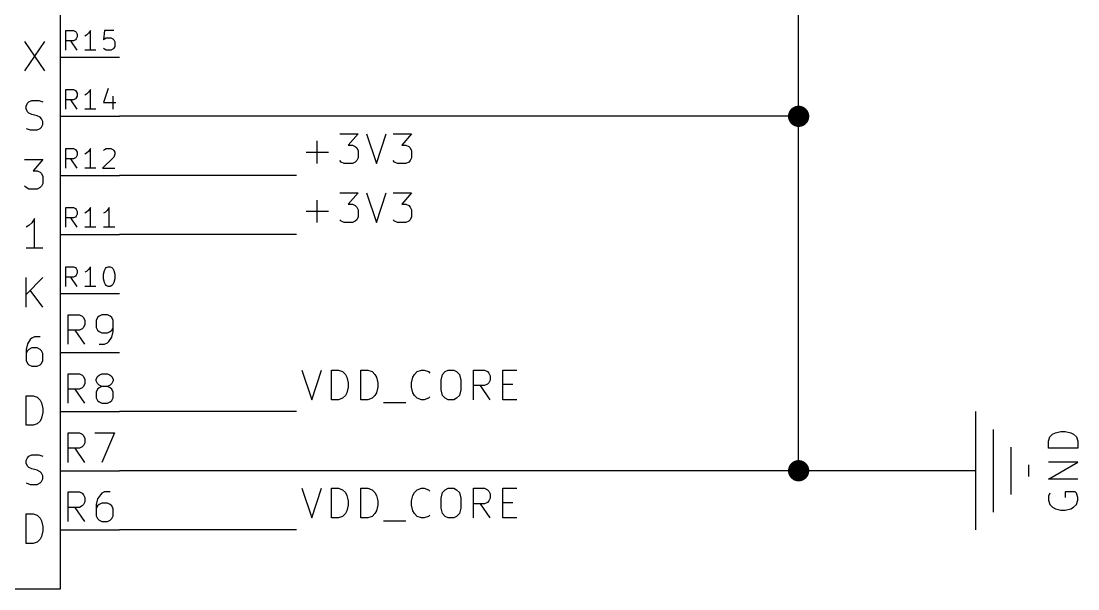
# Model space of a CAD drawing. Header units: millimetres. Extents: x 3 to 201, y -195 to -4.
# Drawn here: x 155.79 to 201.24, y -147.32 to -122.91 of the extents above; entities that cross this region are included whole.
import ezdxf

# ---------------------------------------------------------------- set-up
doc = ezdxf.new("R2010")
doc.units = ezdxf.units.MM
for name, color, linetype in [('GREENSIXTYFIVE', 129, 'CONTINUOUS'), ('LIGHTGREEN', 92, 'CONTINUOUS'), ('LIGHTRED', 12, 'CONTINUOUS'), ('RED', 14, 'CONTINUOUS'), ('REDSIX', 19, 'CONTINUOUS')]:
    doc.layers.add(name, color=color, linetype=linetype)

msp = doc.modelspace()

# ---------------------------------------------------------------- linework, layer by layer
at = {"layer": 'GREENSIXTYFIVE', "linetype": 'CONTINUOUS'}
for p, q in [((155.9439, -123.7775), (156.7905, -125.0475)), ((156.7905, -123.7775), (155.9439, -125.0475)), ((156.1253, -126.378), (156.2463, -126.3175)), ((156.2463, -126.3175), (156.5486, -126.3175)), ((156.5486, -126.3175), (156.7301, -126.378)), ((156.0044, -126.5594), (156.0648, -126.4385)), ((156.0044, -126.6804), (156.0044, -126.5594)), ((156.0648, -126.8013), (156.0044, -126.6804)), ((156.0648, -126.4385), (156.1253, -126.378)), ((156.1253, -126.8618), (156.0648, -126.8013)), ((156.2463, -126.9223), (156.1253, -126.8618)), ((156.4882, -126.9828), (156.2463, -126.9223)), ((156.6091, -127.0432), (156.4882, -126.9828)), ((156.6696, -127.1037), (156.6091, -127.0432)), ((156.7301, -127.2247), (156.6696, -127.1037)), ((156.7301, -127.3456), (156.7301, -127.2247)), ((156.0044, -127.5271), (156.1858, -127.5875)), ((156.1858, -127.5875), (156.4882, -127.5875)), ((156.4882, -127.5875), (156.6091, -127.5271)), ((156.6091, -127.5271), (156.6696, -127.4666)), ((156.6696, -127.4666), (156.7301, -127.3456)), ((155.9439, -128.8575), (156.7301, -128.8575)), ((156.7301, -128.8575), (156.3067, -129.3413)), ((156.3067, -129.3413), (156.4882, -129.3413)), ((156.4882, -129.3413), (156.6091, -129.4018)), ((156.6091, -129.4018), (156.6696, -129.4623)), ((156.6696, -129.4623), (156.7301, -129.5832)), ((156.7301, -129.8856), (156.6696, -130.0066)), ((156.7301, -129.5832), (156.7301, -129.8856)), ((156.0044, -130.0671), (155.9439, -130.0066)), ((156.1253, -130.1275), (156.0044, -130.0671)), ((156.4882, -130.1275), (156.1253, -130.1275)), ((156.6091, -130.0671), (156.4882, -130.1275)), ((156.6696, -130.0066), (156.6091, -130.0671)), ((156.1253, -131.6999), (156.0044, -131.7604)), ((156.2463, -131.579), (156.1253, -131.6999)), ((156.3672, -131.3975), (156.2463, -131.579)), ((156.3672, -132.6675), (156.3672, -131.3975)), ((156.7301, -132.6675), (156.0044, -132.6675)), ((156.0043, -135.2075), (156.0043, -133.9375)), ((156.73, -133.9375), (156.0043, -134.6632)), ((156.73, -135.2075), (156.1858, -134.4818)), ((156.0648, -136.7799), (156.0044, -137.0218)), ((156.1858, -136.5985), (156.0648, -136.7799)), ((156.2463, -136.538), (156.1858, -136.5985)), ((156.3672, -136.4775), (156.2463, -136.538)), ((156.6091, -136.4775), (156.3672, -136.4775)), ((156.0044, -137.0218), (156.0044, -137.5056)), ((156.0648, -137.0823), (156.0044, -137.2032)), ((156.1253, -137.0218), (156.0648, -137.0823)), ((156.2463, -136.9613), (156.1253, -137.0218)), ((156.4882, -136.9613), (156.2463, -136.9613)), ((156.6091, -137.0218), (156.4882, -136.9613)), ((156.6696, -137.0823), (156.6091, -137.0218)), ((156.7301, -137.2032), (156.6696, -137.0823)), ((156.7301, -137.5056), (156.7301, -137.2032)), ((156.0044, -137.5056), (156.0648, -137.6266)), ((156.0648, -137.6266), (156.1253, -137.6871)), ((156.1253, -137.6871), (156.2463, -137.7475)), ((156.4882, -137.7475), (156.6091, -137.6871)), ((156.6091, -137.6871), (156.6696, -137.6266)), ((156.6696, -137.6266), (156.7301, -137.5056)), ((156.2463, -137.7475), (156.4882, -137.7475)), ((156.0043, -140.2875), (156.0043, -139.0175)), ((156.0043, -139.0175), (156.3067, -139.0175)), ((156.3067, -139.0175), (156.4881, -139.078)), ((156.4881, -139.078), (156.6091, -139.199)), ((156.6091, -139.199), (156.6696, -139.3199)), ((156.6696, -139.3199), (156.73, -139.5618)), ((156.73, -139.7432), (156.6696, -139.9851)), ((156.73, -139.5618), (156.73, -139.7432)), ((156.3067, -140.2875), (156.0043, -140.2875)), ((156.4881, -140.2271), (156.3067, -140.2875)), ((156.6091, -140.1061), (156.4881, -140.2271)), ((156.6696, -139.9851), (156.6091, -140.1061)), ((199.9692, -140.9698), (200.0297, -140.7884)), ((200.0297, -140.7884), (200.1507, -140.6674)), ((200.1507, -140.6674), (200.2716, -140.6069)), ((200.2716, -140.6069), (200.5135, -140.5465)), ((200.5135, -140.5465), (200.6949, -140.5465)), ((200.6949, -140.5465), (200.9368, -140.6069)), ((200.9368, -140.6069), (201.0578, -140.6674)), ((201.0578, -140.6674), (201.1788, -140.7884)), ((201.1788, -140.7884), (201.2392, -140.9698)), ((199.9692, -141.2722), (199.9692, -140.9698)), ((201.2392, -141.2722), (199.9692, -141.2722)), ((201.2392, -140.9698), (201.2392, -141.2722)), ((156.0044, -141.7994), (156.0648, -141.6785)), ((156.0648, -141.6785), (156.1253, -141.618)), ((156.1253, -141.618), (156.2463, -141.5575)), ((156.2463, -141.5575), (156.5486, -141.5575)), ((156.5486, -141.5575), (156.7301, -141.618)), ((156.0044, -141.9204), (156.0044, -141.7994)), ((156.0648, -142.0413), (156.0044, -141.9204)), ((156.1253, -142.1018), (156.0648, -142.0413)), ((156.2463, -142.1623), (156.1253, -142.1018)), ((156.4882, -142.2228), (156.2463, -142.1623)), ((156.6091, -142.2832), (156.4882, -142.2228)), ((199.9692, -142.6027), (201.2392, -141.877)), ((201.2392, -141.877), (199.9692, -141.877)), ((156.6696, -142.3437), (156.6091, -142.2832)), ((156.7301, -142.4647), (156.6696, -142.3437)), ((156.6696, -142.7066), (156.7301, -142.5856)), ((156.7301, -142.5856), (156.7301, -142.4647)), ((201.2392, -142.6027), (199.9692, -142.6027)), ((156.0044, -142.7671), (156.1858, -142.8275)), ((156.1858, -142.8275), (156.4882, -142.8275)), ((156.4882, -142.8275), (156.6091, -142.7671)), ((156.6091, -142.7671), (156.6696, -142.7066)), ((201.1183, -143.147), (200.6949, -143.147)), ((200.6949, -143.147), (200.6949, -143.3889)), ((201.1788, -143.2074), (201.1183, -143.147)), ((200.0297, -143.2074), (199.9692, -143.3284)), ((199.9692, -143.3284), (199.9692, -143.5098)), ((199.9692, -143.5098), (200.0297, -143.6912)), ((201.2392, -143.3889), (201.1788, -143.2074)), ((201.1788, -143.6912), (201.2392, -143.5098)), ((201.2392, -143.5098), (201.2392, -143.3889)), ((200.0297, -143.6912), (200.1507, -143.8122)), ((200.1507, -143.8122), (200.2716, -143.8727)), ((200.2716, -143.8727), (200.5135, -143.9331)), ((200.5135, -143.9331), (200.6949, -143.9331)), ((200.6949, -143.9331), (200.9368, -143.8727)), ((200.9368, -143.8727), (201.0578, -143.8122)), ((201.0578, -143.8122), (201.1788, -143.6912)), ((156.0043, -145.3675), (156.0043, -144.0975)), ((156.0043, -144.0975), (156.3067, -144.0975)), ((156.3067, -144.0975), (156.4881, -144.158)), ((156.4881, -144.158), (156.6091, -144.279)), ((156.6091, -144.279), (156.6696, -144.3999)), ((156.6696, -144.3999), (156.73, -144.6418)), ((156.73, -144.8232), (156.6696, -145.0651)), ((156.73, -144.6418), (156.73, -144.8232)), ((156.3067, -145.3675), (156.0043, -145.3675)), ((156.4881, -145.3071), (156.3067, -145.3675)), ((156.6091, -145.1861), (156.4881, -145.3071)), ((156.6696, -145.0651), (156.6091, -145.1861))]:
    msp.add_line(p, q, dxfattribs=at)
at = {"layer": 'LIGHTGREEN', "linetype": 'CONTINUOUS'}
for p, q in [((189.23, -127), (189.23, -119.38)), ((189.23, -127), (160.02, -127)), ((189.23, -142.24), (189.23, -127)), ((167.64, -129.54), (160.02, -129.54)), ((167.64, -132.08), (160.02, -132.08)), ((167.64, -139.7), (160.02, -139.7)), ((189.23, -142.24), (160.02, -142.24)), ((194.31, -142.24), (189.23, -142.24)), ((167.64, -144.78), (160.02, -144.78))]:
    msp.add_line(p, q, dxfattribs=at)
at = {"layer": 'LIGHTGREEN', "const_width": 0.4572}
for points in [[(189.0014, -127, 1), (189.4586, -127, 1)], [(189.0014, -142.24, 1), (189.4586, -142.24, 1)]]:
    msp.add_lwpolyline(points, format="xyb", close=True, dxfattribs=at)
at = {"layer": 'LIGHTRED', "linetype": 'CONTINUOUS'}
for p, q in [((157.7219, -124.1532), (157.7219, -123.3066)), ((157.7219, -123.3066), (158.0444, -123.3066)), ((158.0444, -123.3066), (158.1251, -123.3469)), ((158.1251, -123.3469), (158.1654, -123.3872)), ((158.1654, -123.3872), (158.2057, -123.4678)), ((158.2057, -123.5888), (158.1654, -123.6694)), ((158.2057, -123.4678), (158.2057, -123.5888)), ((158.6088, -123.5081), (158.5282, -123.5485)), ((158.6895, -123.4275), (158.6088, -123.5081)), ((158.7701, -123.3066), (158.6895, -123.4275)), ((158.7701, -124.1532), (158.7701, -123.3066)), ((159.3748, -123.3066), (159.3345, -123.7097)), ((159.778, -123.3066), (159.3748, -123.3066)), ((158.0444, -123.75), (157.7219, -123.75)), ((158.2057, -124.1532), (157.9235, -123.75)), ((158.1251, -123.7097), (158.0444, -123.75)), ((158.1654, -123.6694), (158.1251, -123.7097)), ((159.3345, -123.7097), (159.3748, -123.6694)), ((159.3748, -123.6694), (159.4555, -123.6291)), ((159.4555, -123.6291), (159.657, -123.6291)), ((159.657, -123.6291), (159.7377, -123.6694)), ((159.7377, -123.6694), (159.778, -123.7097)), ((159.778, -123.7097), (159.8183, -123.7903)), ((159.8183, -123.9919), (159.778, -124.0725)), ((159.8183, -123.7903), (159.8183, -123.9919)), ((159.012, -124.1532), (158.5282, -124.1532)), ((159.3748, -124.1129), (159.3345, -124.0725)), ((159.4555, -124.1532), (159.3748, -124.1129)), ((159.657, -124.1532), (159.4555, -124.1532)), ((159.7377, -124.1129), (159.657, -124.1532)), ((159.778, -124.0725), (159.7377, -124.1129)), ((157.7219, -126.6932), (157.7219, -125.8466)), ((157.7219, -125.8466), (158.0444, -125.8466)), ((158.0444, -125.8466), (158.1251, -125.8869)), ((158.7701, -125.8466), (158.6895, -125.9675)), ((158.7701, -126.6932), (158.7701, -125.8466)), ((159.5361, -125.8063), (159.3345, -126.411)), ((158.0444, -126.29), (157.7219, -126.29)), ((158.2057, -126.6932), (157.9235, -126.29)), ((158.1251, -126.2497), (158.0444, -126.29)), ((158.1251, -125.8869), (158.1654, -125.9272)), ((158.1654, -126.2094), (158.1251, -126.2497)), ((158.1654, -125.9272), (158.2057, -126.0078)), ((158.2057, -126.1288), (158.1654, -126.2094)), ((158.2057, -126.0078), (158.2057, -126.1288)), ((158.6088, -126.0481), (158.5282, -126.0885)), ((158.6895, -125.9675), (158.6088, -126.0481)), ((159.7377, -126.1288), (159.7377, -126.6932)), ((159.012, -126.6932), (158.5282, -126.6932)), ((159.3345, -126.411), (159.8586, -126.411)), ((157.7219, -129.2332), (157.7219, -128.3866)), ((157.7219, -128.3866), (158.0444, -128.3866)), ((158.0444, -128.3866), (158.1251, -128.4269)), ((158.1251, -128.4269), (158.1654, -128.4672)), ((158.1654, -128.4672), (158.2057, -128.5478)), ((158.2057, -128.5478), (158.2057, -128.6688)), ((158.6088, -128.5881), (158.5282, -128.6285)), ((158.6895, -128.5075), (158.6088, -128.5881)), ((158.7701, -128.3866), (158.6895, -128.5075)), ((158.7701, -129.2332), (158.7701, -128.3866)), ((159.3345, -128.4672), (159.3748, -128.4269)), ((159.3748, -128.4269), (159.4555, -128.3866)), ((159.4555, -128.3866), (159.657, -128.3866)), ((159.657, -128.3866), (159.7377, -128.4269)), ((159.7377, -128.4269), (159.778, -128.4672)), ((159.778, -128.4672), (159.8183, -128.5478)), ((159.8183, -128.5478), (159.8183, -128.6285)), ((158.0444, -128.83), (157.7219, -128.83)), ((158.2057, -129.2332), (157.9235, -128.83)), ((158.1251, -128.7897), (158.0444, -128.83)), ((158.1654, -128.7494), (158.1251, -128.7897)), ((158.2057, -128.6688), (158.1654, -128.7494)), ((159.778, -128.7494), (159.2942, -129.2332)), ((159.8183, -128.6285), (159.778, -128.7494)), ((159.012, -129.2332), (158.5282, -129.2332)), ((159.2942, -129.2332), (159.8183, -129.2332)), ((157.7219, -131.7732), (157.7219, -130.9266)), ((157.7219, -130.9266), (158.0444, -130.9266)), ((158.0444, -130.9266), (158.1251, -130.9669)), ((158.1251, -131.3297), (158.0444, -131.37)), ((158.1251, -130.9669), (158.1654, -131.0072)), ((158.1654, -131.2894), (158.1251, -131.3297)), ((158.1654, -131.0072), (158.2057, -131.0878)), ((158.2057, -131.2088), (158.1654, -131.2894)), ((158.2057, -131.0878), (158.2057, -131.2088)), ((158.6088, -131.1281), (158.5282, -131.1685)), ((158.6895, -131.0475), (158.6088, -131.1281)), ((158.7701, -130.9266), (158.6895, -131.0475)), ((158.7701, -131.7732), (158.7701, -130.9266)), ((159.4151, -131.1281), (159.3345, -131.1685)), ((159.4958, -131.0475), (159.4151, -131.1281)), ((159.5764, -130.9266), (159.4958, -131.0475)), ((159.5764, -131.7732), (159.5764, -130.9266)), ((158.0444, -131.37), (157.7219, -131.37)), ((158.2057, -131.7732), (157.9235, -131.37)), ((159.012, -131.7732), (158.5282, -131.7732)), ((159.8183, -131.7732), (159.3345, -131.7732)), ((157.7219, -134.3132), (157.7219, -133.4666)), ((157.7219, -133.4666), (158.0444, -133.4666)), ((158.0444, -133.4666), (158.1251, -133.5069)), ((158.1251, -133.5069), (158.1654, -133.5472)), ((158.1654, -133.5472), (158.2057, -133.6278)), ((158.6895, -133.5875), (158.6088, -133.6681)), ((158.7701, -133.4666), (158.6895, -133.5875)), ((158.7701, -134.3132), (158.7701, -133.4666)), ((159.3748, -133.6278), (159.4151, -133.5472)), ((159.4151, -133.5472), (159.4555, -133.5069)), ((159.4555, -133.5069), (159.5361, -133.4666)), ((159.5361, -133.4666), (159.6167, -133.4666)), ((159.6167, -133.4666), (159.6973, -133.5069)), ((159.6973, -133.5069), (159.7377, -133.5472)), ((159.7377, -133.5472), (159.778, -133.6278)), ((158.0444, -133.91), (157.7219, -133.91)), ((158.2057, -134.3132), (157.9235, -133.91)), ((158.1251, -133.8697), (158.0444, -133.91)), ((158.1654, -133.8294), (158.1251, -133.8697)), ((158.2057, -133.7488), (158.1654, -133.8294)), ((158.2057, -133.6278), (158.2057, -133.7488)), ((158.6088, -133.6681), (158.5282, -133.7085)), ((159.3345, -133.7891), (159.3748, -133.6278)), ((159.3345, -133.9907), (159.3345, -133.7891)), ((159.3748, -134.1519), (159.3345, -133.9907)), ((159.778, -133.6278), (159.8183, -133.7891)), ((159.8183, -133.9907), (159.778, -134.1519)), ((159.8183, -133.7891), (159.8183, -133.9907)), ((159.012, -134.3132), (158.5282, -134.3132)), ((159.4151, -134.2325), (159.3748, -134.1519)), ((159.4555, -134.2729), (159.4151, -134.2325)), ((159.5361, -134.3132), (159.4555, -134.2729)), ((159.6167, -134.3132), (159.5361, -134.3132)), ((159.6973, -134.2729), (159.6167, -134.3132)), ((159.7377, -134.2325), (159.6973, -134.2729)), ((159.778, -134.1519), (159.7377, -134.2325)), ((157.8126, -136.8013), (157.8126, -135.5313)), ((157.8126, -135.5313), (158.2964, -135.5313)), ((158.2964, -135.5313), (158.4174, -135.5918)), ((158.4174, -135.5918), (158.4779, -135.6523)), ((158.4779, -135.6523), (158.5383, -135.7732)), ((158.5383, -135.7732), (158.5383, -135.9547)), ((159.0826, -135.6523), (159.0222, -135.7732)), ((159.0222, -135.7732), (159.0222, -136.0756)), ((159.1431, -135.5918), (159.0826, -135.6523)), ((159.2641, -135.5313), (159.1431, -135.5918)), ((159.506, -135.5313), (159.2641, -135.5313)), ((159.6269, -135.5918), (159.506, -135.5313)), ((159.6874, -135.6523), (159.6269, -135.5918)), ((159.7479, -135.7732), (159.6874, -135.6523)), ((159.7479, -136.257), (159.7479, -135.7732)), ((158.2964, -136.1966), (157.8126, -136.1966)), ((158.5383, -136.8013), (158.115, -136.1966)), ((158.4174, -136.1361), (158.2964, -136.1966)), ((158.4779, -136.0756), (158.4174, -136.1361)), ((158.5383, -135.9547), (158.4779, -136.0756)), ((159.0222, -136.0756), (159.0826, -136.1966)), ((159.0826, -136.1966), (159.1431, -136.257)), ((159.1431, -136.257), (159.2641, -136.3175)), ((159.2641, -136.3175), (159.506, -136.3175)), ((159.506, -136.3175), (159.6269, -136.257)), ((159.6269, -136.257), (159.6874, -136.1966)), ((159.6874, -136.1966), (159.7479, -136.0756)), ((159.6874, -136.4989), (159.7479, -136.257)), ((159.385, -136.8013), (159.506, -136.7409)), ((159.506, -136.7409), (159.5664, -136.6804)), ((159.5664, -136.6804), (159.6874, -136.4989)), ((159.1431, -136.8013), (159.385, -136.8013)), ((157.8126, -139.3413), (157.8126, -138.0713)), ((157.8126, -138.0713), (158.2964, -138.0713)), ((158.2964, -138.0713), (158.4174, -138.1318)), ((158.4174, -138.1318), (158.4779, -138.1923)), ((159.0826, -138.1923), (159.1431, -138.1318)), ((159.1431, -138.1318), (159.2641, -138.0713)), ((159.2641, -138.0713), (159.506, -138.0713)), ((159.506, -138.0713), (159.6269, -138.1318)), ((159.6269, -138.1318), (159.6874, -138.1923)), ((158.4779, -138.1923), (158.5383, -138.3132)), ((158.5383, -138.4947), (158.4779, -138.6156)), ((158.5383, -138.3132), (158.5383, -138.4947)), ((159.0222, -138.3132), (159.0826, -138.1923)), ((159.0222, -138.3737), (159.0222, -138.3132)), ((159.0826, -138.4947), (159.0222, -138.3737)), ((159.1431, -138.5551), (159.0826, -138.4947)), ((159.2641, -138.6156), (159.1431, -138.5551)), ((159.6269, -138.5551), (159.506, -138.6156)), ((159.6874, -138.4947), (159.6269, -138.5551)), ((159.6874, -138.1923), (159.7479, -138.3132)), ((159.7479, -138.3737), (159.6874, -138.4947)), ((159.7479, -138.3132), (159.7479, -138.3737)), ((158.2964, -138.7366), (157.8126, -138.7366)), ((158.5383, -139.3413), (158.115, -138.7366)), ((158.4174, -138.6761), (158.2964, -138.7366)), ((158.4779, -138.6156), (158.4174, -138.6761)), ((159.0826, -138.7366), (159.0222, -138.8575)), ((159.0222, -138.8575), (159.0222, -139.0994)), ((159.1431, -138.6761), (159.0826, -138.7366)), ((159.2641, -138.6156), (159.1431, -138.6761)), ((159.506, -138.6156), (159.2641, -138.6156)), ((159.6269, -138.6761), (159.506, -138.6156)), ((159.6874, -138.7366), (159.6269, -138.6761)), ((159.7479, -138.8575), (159.6874, -138.7366)), ((159.7479, -139.0994), (159.7479, -138.8575)), ((159.0222, -139.0994), (159.0826, -139.2204)), ((159.0826, -139.2204), (159.1431, -139.2809)), ((159.1431, -139.2809), (159.2641, -139.3413)), ((159.2641, -139.3413), (159.506, -139.3413)), ((159.506, -139.3413), (159.6269, -139.2809)), ((159.6269, -139.2809), (159.6874, -139.2204)), ((159.6874, -139.2204), (159.7479, -139.0994)), ((157.8126, -141.8813), (157.8126, -140.6113)), ((157.8126, -140.6113), (158.2964, -140.6113)), ((158.2964, -140.6113), (158.4174, -140.6718)), ((158.4174, -140.6718), (158.4779, -140.7323)), ((158.4779, -140.7323), (158.5383, -140.8532)), ((158.5383, -140.8532), (158.5383, -141.0347)), ((158.9617, -140.6113), (159.8083, -140.6113)), ((159.8083, -140.6113), (159.2641, -141.8813)), ((158.2964, -141.2766), (157.8126, -141.2766)), ((158.5383, -141.8813), (158.115, -141.2766)), ((158.4174, -141.2161), (158.2964, -141.2766)), ((158.4779, -141.1556), (158.4174, -141.2161)), ((158.5383, -141.0347), (158.4779, -141.1556)), ((157.8126, -144.4213), (157.8126, -143.1513)), ((157.8126, -143.1513), (158.2964, -143.1513)), ((158.2964, -143.1513), (158.4174, -143.2118)), ((159.385, -143.1513), (159.2641, -143.2118)), ((159.6269, -143.1513), (159.385, -143.1513)), ((158.4174, -143.2118), (158.4779, -143.2723)), ((158.4779, -143.2723), (158.5383, -143.3932)), ((158.5383, -143.5747), (158.4779, -143.6956)), ((158.5383, -143.3932), (158.5383, -143.5747)), ((159.0826, -143.4537), (159.0222, -143.6956)), ((159.2036, -143.2723), (159.0826, -143.4537)), ((159.2641, -143.2118), (159.2036, -143.2723)), ((158.2964, -143.8166), (157.8126, -143.8166)), ((158.5383, -144.4213), (158.115, -143.8166)), ((158.4174, -143.7561), (158.2964, -143.8166)), ((158.4779, -143.6956), (158.4174, -143.7561)), ((159.0222, -143.6956), (159.0222, -144.1794)), ((159.0826, -143.7561), (159.0222, -143.877)), ((159.1431, -143.6956), (159.0826, -143.7561)), ((159.2641, -143.6351), (159.1431, -143.6956)), ((159.506, -143.6351), (159.2641, -143.6351)), ((159.6269, -143.6956), (159.506, -143.6351)), ((159.6874, -143.7561), (159.6269, -143.6956)), ((159.7479, -143.877), (159.6874, -143.7561)), ((159.7479, -144.1794), (159.7479, -143.877)), ((159.0222, -144.1794), (159.0826, -144.3004)), ((159.0826, -144.3004), (159.1431, -144.3609)), ((159.1431, -144.3609), (159.2641, -144.4213)), ((159.2641, -144.4213), (159.506, -144.4213)), ((159.506, -144.4213), (159.6269, -144.3609)), ((159.6269, -144.3609), (159.6874, -144.3004)), ((159.6874, -144.3004), (159.7479, -144.1794))]:
    msp.add_line(p, q, dxfattribs=at)
at = {"layer": 'RED', "linetype": 'CONTINUOUS'}
for p, q in [((157.48, -147.32), (157.48, -5.08)), ((157.48, -124.46), (160.02, -124.46)), ((157.48, -127), (160.02, -127)), ((157.48, -129.54), (160.02, -129.54)), ((157.48, -132.08), (160.02, -132.08)), ((157.48, -134.62), (160.02, -134.62)), ((157.48, -137.16), (160.02, -137.16)), ((157.48, -139.7), (160.02, -139.7)), ((196.85, -144.78), (196.85, -139.7)), ((197.612, -144.018), (197.612, -140.462)), ((198.374, -143.256), (198.374, -141.224)), ((157.48, -142.24), (160.02, -142.24)), ((196.85, -142.24), (194.31, -142.24)), ((199.136, -142.494), (199.136, -141.986)), ((157.48, -144.78), (160.02, -144.78)), ((50.8, -147.32), (157.48, -147.32))]:
    msp.add_line(p, q, dxfattribs=at)
at = {"layer": 'REDSIX', "linetype": 'CONTINUOUS'}
for p, q in [((168.5305, -129.0269), (168.5305, -128.0593)), ((169.4982, -127.7569), (170.2844, -127.7569)), ((170.2844, -127.7569), (169.861, -128.2407)), ((170.6472, -127.7569), (171.0705, -129.0269)), ((171.0705, -129.0269), (171.4939, -127.7569)), ((171.7963, -127.7569), (172.5825, -127.7569)), ((172.5825, -127.7569), (172.1591, -128.2407)), ((168.0467, -128.5431), (169.0144, -128.5431)), ((169.861, -128.2407), (170.0425, -128.2407)), ((170.0425, -128.2407), (170.1634, -128.3012)), ((170.1634, -128.3012), (170.2239, -128.3617)), ((170.2239, -128.3617), (170.2844, -128.4826)), ((170.2844, -128.4826), (170.2844, -128.785)), ((172.1591, -128.2407), (172.3406, -128.2407)), ((172.3406, -128.2407), (172.4615, -128.3012)), ((172.4615, -128.3012), (172.522, -128.3617)), ((172.522, -128.3617), (172.5825, -128.4826)), ((172.5825, -128.4826), (172.5825, -128.785)), ((169.5587, -128.9665), (169.4982, -128.906)), ((169.6796, -129.0269), (169.5587, -128.9665)), ((170.0425, -129.0269), (169.6796, -129.0269)), ((170.1634, -128.9665), (170.0425, -129.0269)), ((170.2239, -128.906), (170.1634, -128.9665)), ((170.2844, -128.785), (170.2239, -128.906)), ((171.8568, -128.9665), (171.7963, -128.906)), ((171.9777, -129.0269), (171.8568, -128.9665)), ((172.3406, -129.0269), (171.9777, -129.0269)), ((172.4615, -128.9665), (172.3406, -129.0269)), ((172.522, -128.906), (172.4615, -128.9665)), ((172.5825, -128.785), (172.522, -128.906)), ((169.4982, -130.2969), (170.2844, -130.2969)), ((170.2844, -130.2969), (169.861, -130.7807)), ((170.6472, -130.2969), (171.0705, -131.5669)), ((171.0705, -131.5669), (171.4939, -130.2969)), ((171.7963, -130.2969), (172.5825, -130.2969)), ((172.5825, -130.2969), (172.1591, -130.7807)), ((168.5305, -131.5669), (168.5305, -130.5993)), ((169.861, -130.7807), (170.0425, -130.7807)), ((170.0425, -130.7807), (170.1634, -130.8412)), ((170.1634, -130.8412), (170.2239, -130.9017)), ((172.1591, -130.7807), (172.3406, -130.7807)), ((172.3406, -130.7807), (172.4615, -130.8412)), ((172.4615, -130.8412), (172.522, -130.9017)), ((168.0467, -131.0831), (169.0144, -131.0831)), ((170.2239, -130.9017), (170.2844, -131.0226)), ((170.2844, -131.325), (170.2239, -131.446)), ((170.2844, -131.0226), (170.2844, -131.325)), ((172.522, -130.9017), (172.5825, -131.0226)), ((172.5825, -131.325), (172.522, -131.446)), ((172.5825, -131.0226), (172.5825, -131.325)), ((169.5587, -131.5065), (169.4982, -131.446)), ((169.6796, -131.5669), (169.5587, -131.5065)), ((170.0425, -131.5669), (169.6796, -131.5669)), ((170.1634, -131.5065), (170.0425, -131.5669)), ((170.2239, -131.446), (170.1634, -131.5065)), ((171.8568, -131.5065), (171.7963, -131.446)), ((171.9777, -131.5669), (171.8568, -131.5065)), ((172.3406, -131.5669), (171.9777, -131.5669)), ((172.4615, -131.5065), (172.3406, -131.5669)), ((172.522, -131.446), (172.4615, -131.5065)), ((167.8653, -137.9169), (168.2886, -139.1869)), ((168.2886, -139.1869), (168.712, -137.9169)), ((169.1353, -139.1869), (169.1353, -137.9169)), ((169.1353, -137.9169), (169.4377, -137.9169)), ((169.4377, -137.9169), (169.6191, -137.9774)), ((169.6191, -137.9774), (169.7401, -138.0984)), ((169.7401, -138.0984), (169.8006, -138.2193)), ((170.4053, -139.1869), (170.4053, -137.9169)), ((170.4053, -137.9169), (170.7077, -137.9169)), ((170.7077, -137.9169), (170.8891, -137.9774)), ((170.8891, -137.9774), (171.0101, -138.0984)), ((171.0101, -138.0984), (171.0706, -138.2193)), ((172.6429, -138.2193), (172.7034, -138.0984)), ((172.7034, -138.0984), (172.8244, -137.9774)), ((172.8244, -137.9774), (173.0058, -137.9169)), ((173.0058, -137.9169), (173.1267, -137.9169)), ((173.1267, -137.9169), (173.3082, -137.9774)), ((173.3082, -137.9774), (173.3686, -138.0379)), ((173.8525, -138.3403), (173.9129, -138.0984)), ((173.9129, -138.0984), (174.0339, -137.9774)), ((174.0339, -137.9774), (174.1548, -137.9169)), ((174.1548, -137.9169), (174.3967, -137.9169)), ((174.3967, -137.9169), (174.5177, -137.9774)), ((174.5177, -137.9774), (174.6386, -138.0984)), ((174.6386, -138.0984), (174.6991, -138.3403)), ((175.2434, -139.1869), (175.2434, -137.9169)), ((175.2434, -137.9169), (175.7272, -137.9169)), ((175.7272, -137.9169), (175.8482, -137.9774)), ((175.8482, -137.9774), (175.9087, -138.0379)), ((175.9087, -138.0379), (175.9691, -138.1588)), ((176.5134, -139.1869), (176.5134, -137.9169)), ((176.5134, -137.9169), (177.1182, -137.9169)), ((169.8006, -138.2193), (169.861, -138.4612)), ((169.861, -138.4612), (169.861, -138.6426)), ((171.0706, -138.2193), (171.131, -138.4612)), ((171.131, -138.4612), (171.131, -138.6426)), ((172.5825, -138.4612), (172.6429, -138.2193)), ((172.5825, -138.6426), (172.5825, -138.4612)), ((173.8525, -138.7636), (173.8525, -138.3403)), ((174.6991, -138.3403), (174.6991, -138.7636)), ((175.7272, -138.5822), (175.2434, -138.5822)), ((175.9691, -139.1869), (175.5458, -138.5822)), ((175.8482, -138.5217), (175.7272, -138.5822)), ((175.9087, -138.4612), (175.8482, -138.5217)), ((175.9691, -138.3403), (175.9087, -138.4612)), ((175.9691, -138.1588), (175.9691, -138.3403)), ((176.5134, -138.5217), (176.9368, -138.5217)), ((169.7401, -139.0055), (169.6191, -139.1265)), ((169.8006, -138.8845), (169.7401, -139.0055)), ((169.861, -138.6426), (169.8006, -138.8845)), ((171.0101, -139.0055), (170.8891, -139.1265)), ((171.0706, -138.8845), (171.0101, -139.0055)), ((171.131, -138.6426), (171.0706, -138.8845)), ((172.6429, -138.8845), (172.5825, -138.6426)), ((172.7034, -139.0055), (172.6429, -138.8845)), ((172.8244, -139.1265), (172.7034, -139.0055)), ((173.3686, -139.066), (173.3082, -139.1265)), ((173.9129, -139.0055), (173.8525, -138.7636)), ((174.0339, -139.1265), (173.9129, -139.0055)), ((174.6386, -139.0055), (174.5177, -139.1265)), ((174.6991, -138.7636), (174.6386, -139.0055)), ((169.4377, -139.1869), (169.1353, -139.1869)), ((169.6191, -139.1265), (169.4377, -139.1869)), ((170.7077, -139.1869), (170.4053, -139.1869)), ((170.8891, -139.1265), (170.7077, -139.1869)), ((171.373, -139.3079), (172.3406, -139.3079)), ((173.0058, -139.1869), (172.8244, -139.1265)), ((173.1267, -139.1869), (173.0058, -139.1869)), ((173.3082, -139.1265), (173.1267, -139.1869)), ((174.1548, -139.1869), (174.0339, -139.1265)), ((174.3967, -139.1869), (174.1548, -139.1869)), ((174.5177, -139.1265), (174.3967, -139.1869)), ((177.1182, -139.1869), (176.5134, -139.1869)), ((167.8653, -142.9969), (168.2886, -144.2669)), ((168.2886, -144.2669), (168.712, -142.9969)), ((169.1353, -144.2669), (169.1353, -142.9969)), ((169.1353, -142.9969), (169.4377, -142.9969)), ((169.4377, -142.9969), (169.6191, -143.0574)), ((169.6191, -143.0574), (169.7401, -143.1784)), ((170.4053, -144.2669), (170.4053, -142.9969)), ((170.4053, -142.9969), (170.7077, -142.9969)), ((170.7077, -142.9969), (170.8891, -143.0574)), ((170.8891, -143.0574), (171.0101, -143.1784)), ((172.7034, -143.1784), (172.8244, -143.0574)), ((172.8244, -143.0574), (173.0058, -142.9969)), ((173.0058, -142.9969), (173.1267, -142.9969)), ((173.1267, -142.9969), (173.3082, -143.0574)), ((173.3082, -143.0574), (173.3686, -143.1179)), ((173.9129, -143.1784), (174.0339, -143.0574)), ((174.0339, -143.0574), (174.1548, -142.9969)), ((174.1548, -142.9969), (174.3967, -142.9969)), ((174.3967, -142.9969), (174.5177, -143.0574)), ((174.5177, -143.0574), (174.6386, -143.1784)), ((175.2434, -144.2669), (175.2434, -142.9969)), ((175.2434, -142.9969), (175.7272, -142.9969)), ((175.7272, -142.9969), (175.8482, -143.0574)), ((175.8482, -143.0574), (175.9087, -143.1179)), ((175.9087, -143.1179), (175.9691, -143.2388)), ((176.5134, -144.2669), (176.5134, -142.9969)), ((176.5134, -142.9969), (177.1182, -142.9969)), ((169.7401, -143.1784), (169.8006, -143.2993)), ((169.8006, -143.2993), (169.861, -143.5412)), ((169.861, -143.5412), (169.861, -143.7226)), ((171.0101, -143.1784), (171.0706, -143.2993)), ((171.0706, -143.2993), (171.131, -143.5412)), ((171.131, -143.5412), (171.131, -143.7226)), ((172.5825, -143.5412), (172.6429, -143.2993)), ((172.5825, -143.7226), (172.5825, -143.5412)), ((172.6429, -143.2993), (172.7034, -143.1784)), ((173.8525, -143.4203), (173.9129, -143.1784)), ((173.8525, -143.8436), (173.8525, -143.4203)), ((174.6386, -143.1784), (174.6991, -143.4203)), ((174.6991, -143.4203), (174.6991, -143.8436)), ((175.8482, -143.6017), (175.7272, -143.6622)), ((175.9087, -143.5412), (175.8482, -143.6017)), ((175.9691, -143.4203), (175.9087, -143.5412)), ((175.9691, -143.2388), (175.9691, -143.4203)), ((176.5134, -143.6017), (176.9368, -143.6017)), ((169.8006, -143.9645), (169.7401, -144.0855)), ((169.861, -143.7226), (169.8006, -143.9645)), ((171.0706, -143.9645), (171.0101, -144.0855)), ((171.131, -143.7226), (171.0706, -143.9645)), ((172.6429, -143.9645), (172.5825, -143.7226)), ((172.7034, -144.0855), (172.6429, -143.9645)), ((173.9129, -144.0855), (173.8525, -143.8436)), ((174.6991, -143.8436), (174.6386, -144.0855)), ((175.7272, -143.6622), (175.2434, -143.6622)), ((175.9691, -144.2669), (175.5458, -143.6622)), ((169.4377, -144.2669), (169.1353, -144.2669)), ((169.6191, -144.2065), (169.4377, -144.2669)), ((169.7401, -144.0855), (169.6191, -144.2065)), ((170.7077, -144.2669), (170.4053, -144.2669)), ((170.8891, -144.2065), (170.7077, -144.2669)), ((171.0101, -144.0855), (170.8891, -144.2065)), ((171.373, -144.3879), (172.3406, -144.3879)), ((172.8244, -144.2065), (172.7034, -144.0855)), ((173.0058, -144.2669), (172.8244, -144.2065)), ((173.1267, -144.2669), (173.0058, -144.2669)), ((173.3082, -144.2065), (173.1267, -144.2669)), ((173.3686, -144.146), (173.3082, -144.2065)), ((174.0339, -144.2065), (173.9129, -144.0855)), ((174.1548, -144.2669), (174.0339, -144.2065)), ((174.3967, -144.2669), (174.1548, -144.2669)), ((174.5177, -144.2065), (174.3967, -144.2669)), ((174.6386, -144.0855), (174.5177, -144.2065)), ((177.1182, -144.2669), (176.5134, -144.2669))]:
    msp.add_line(p, q, dxfattribs=at)

doc.saveas('drawing.dxf')
